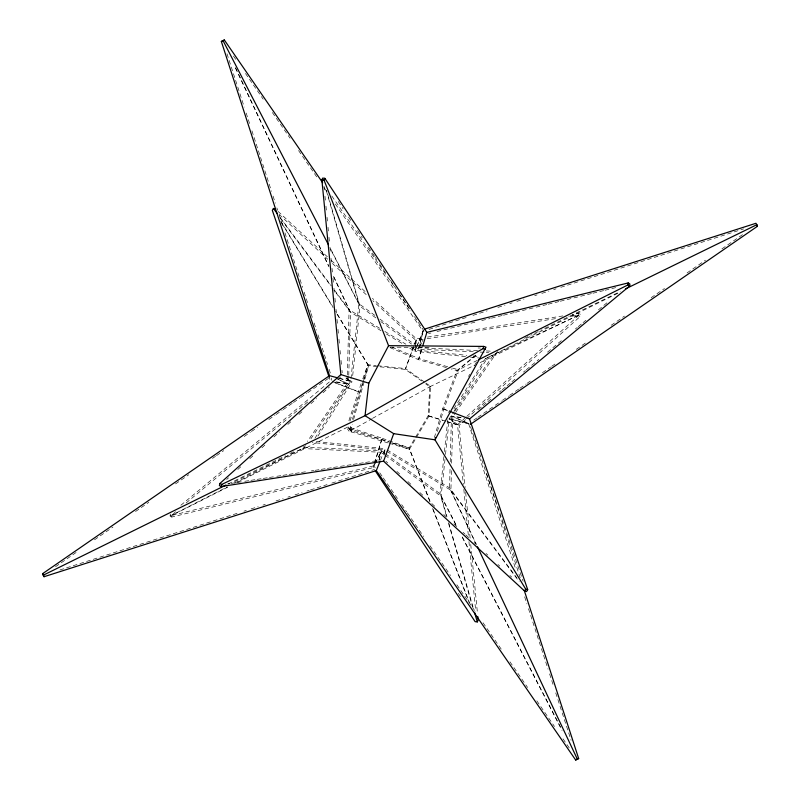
<?xml version="1.0" encoding="UTF-8"?>
<svg xmlns="http://www.w3.org/2000/svg" width="800" height="800" viewBox="0 0 800 800"><rect width="100%" height="100%" fill="white"/><g stroke="black" fill="none" stroke-linecap="round" stroke-linejoin="round"><path stroke-width="0.6" stroke-dasharray="4 3" d="M347.31 376.12L347.11 383.5L307.36 441.41M347.34 374.89L349.09 309.73L333.16 275.83M348.73 376.52L348.53 383.94L310 440.07M348.76 375.28L350.46 312.15L332.98 274.98M450.04 469.28L449.54 487.85L476.03 544.18M450.24 461.86L451.47 416.06L454.27 411.97M451.43 470.6L450.91 490.27L476.4 544.5M451.63 463.22L452.89 416.5L454.98 413.45M430.06 501.43L409.22 447.96L428.18 415.7L429.78 386.76L425.71 383.86M429.83 501.52L409.47 449.28L428.96 416.14L430.6 386.39L425.57 382.83M384.5 453.03L381.52 450.85L373.87 465.8L171.98 515.38L227.73 487.17M384.16 454.99L384.63 450.03L312.28 442.48M384.59 453.51L385.04 448.69L314.63 441.33M415.84 345.01L415.37 349.97L466.88 355.35M415.95 343.77L416.42 338.81L372.44 298.31M171.8 517.07L170.12 516L170.31 514.05L171.99 515.12L171.8 517.07L373.15 467.62L374.84 464.33M175.59 511.72L171.98 515.38M352.7 375.59L360 306.27L326.63 190.45M443.91 456.6L440 493.73L446.53 516.42M444.43 451.64L447.95 418.22M444.99 459.37L441.1 496.32L446.96 516.65M445.51 454.44L449.28 418.73L453.25 412.4M578.65 313.47L578.21 315.58L580.14 316.49L580.59 314.38L578.65 313.47L572.51 314.43M466.79 416.38L578.95 315.19L568.79 316.59M480.12 362.61L578.65 315.05M378.95 460.28L381.02 452.26L302.47 448.52M379.07 460.37L381.52 450.85L305.09 447.22L231.75 483.1M335.34 203.95L423.07 331.31L418.48 349.15L473.95 351.79M477.58 350.53L418.98 347.74L423.41 330.56M388.1 442.93L349.04 431.22L351.13 424.21M352.46 419.46L367.79 364.74L336.81 313.77M391.32 442.64L350.48 430.5L352.24 424.25M353.58 419.47L368.65 365.68L335.7 311.46M434.39 437.55L442.65 408.8L456.93 370.6L476.71 354.28M437.36 431.53L443.82 409.04L458.5 369.79L477.46 354.2M373.15 467.62L374.22 464.09M374.58 462.91L381.71 439.34L346.66 427.62L349.04 431.22M237.63 482.24L348.09 426.88L382.2 438.29L373.87 465.8L375.24 467.88M446.43 367.62L418.42 359.67L422.27 346.93M447.7 366.73L418.93 358.56L422.53 346.66M348.9 420.68L361.15 383.53M349.97 421.06L368.65 365.68L405.34 369.39L421.63 380.97M351.28 432L352.04 429.75L349.79 428.97M350.75 430.6L371.68 418.91M362.81 378.83L367.79 364.74L376.3 365.6M424.57 382.11L405.49 368.55L416.42 338.81L422.56 337.85M405.34 369.39L414.28 345.08M414.7 343.92L415.98 340.45L425.84 338.91M423.25 330.56L415.37 349.97L410.11 346.78M416.76 346.87L414.96 351.32L407.56 346.82M417.21 345.76L423.07 331.31M380.46 460.31L385.04 448.69M375.4 463.23L381.02 452.26L384.02 454.46M418.98 347.74L422.92 340.06M419.57 347.01L418.48 349.15L415.5 346.97M420.12 345.94L421.76 342.74M448.56 412.53L449.77 410.34M468.52 376.47L469.72 374.29M474.56 365.55L476.98 361.18M314.93 438.26L350.72 381.27L358.9 303.68L325.81 188.86M317.92 436.11L352.05 381.78L346.3 377.88M453.86 408.82L485.37 358.67L619.38 292.54M453.92 411.34L487.72 357.53M454.97 410.95L494.21 353.81M455.68 412.44L497.53 351.48M226.68 479.48L228.53 477.81M237.8 469.48L241.5 466.14M249.84 458.64L253.54 455.31M261.88 447.81L266.51 443.64M273.92 436.97L279.48 431.97M287.82 424.47L291.52 421.13M298.93 414.46L302.64 411.13M310.98 403.63L316.54 398.63M323.02 392.79L329.5 386.96M337.84 379.46L340.62 376.95M465.86 417.21L457.53 424.71L463.36 484.43M465.58 419.58L459.12 425.4L465.17 487.43M466.51 418.75L580.14 316.49M180.86 505.28L330.45 381.03L329.25 377.5M186.17 502.93L308.28 401.51M478.25 409.67L482.1 406.48M483.06 405.68L486.91 402.48M487.87 401.69L491.72 398.49M499.41 392.1L501.33 390.51M502.29 389.71L506.14 386.51M507.1 385.71L510.95 382.52M511.91 381.72L515.75 378.53M523.45 372.14L525.37 370.54M526.33 369.74L538.83 359.36M547.48 352.17L562.87 339.39M575.37 329.01L577.29 327.41M578.25 326.62L582.1 323.42M583.06 322.62L585.95 320.23M598.44 309.84L609.02 301.06M55.52 566.71L78.08 551.14M94.49 539.82L112.95 527.08M135.51 511.51L148.84 502.31M175.51 483.91L188.84 474.71M212.43 458.43L215.5 456.31M216.53 455.6L223.71 450.65M244.22 436.5L250.37 432.25M251.4 431.54L257.55 427.3M268.83 419.51L274.98 415.27M276.01 414.56L282.16 410.31M283.19 409.6L292.42 403.24M293.44 402.53L299.6 398.28M300.62 397.57L306.78 393.33M307.8 392.62L324.21 381.3M325.24 380.59L329.34 377.76M473.74 420.12L476.82 418M477.84 417.29L494.25 405.97M495.28 405.26L501.43 401.01M502.45 400.3L508.61 396.06M509.63 395.35L518.86 388.98M519.89 388.27L526.04 384.03M527.07 383.32L531.17 380.49M542.45 372.7L550.65 367.04M551.68 366.33L555.78 363.5M576.29 349.35L585.52 342.98M611.16 325.29L624.49 316.09M651.16 297.69L664.49 288.49M687.05 272.92L705.51 260.18M721.92 248.86L744.48 233.29M372.47 418.38L430.6 386.39M170.12 516L227.29 486.88M234.63 483.11L305.09 447.22M477.45 360.3L456.93 370.6L451.1 368.94M228.29 483.92L285.4 455.74M289.88 453.53L295.48 450.76M303.47 446.85L305.7 445.74M524.47 338.31L531.84 334.73M534.57 333.37L541.91 329.8M544.68 328.43L620.26 291.5M429.78 386.76L474.53 365.29M485.37 358.67L580.59 314.38M429.01 329.41L468.2 316.89M472.95 315.38L487.2 310.82M497.88 307.41L505.01 305.13M509.76 303.62L512.13 302.86M516.88 301.34L524.01 299.07M534.69 295.65L537.07 294.89M541.82 293.38L548.94 291.1M553.69 289.58L556.07 288.82M560.82 287.31L743.68 228.89M59.88 569.97L239.18 512.69M243.93 511.18L246.31 510.42M251.06 508.9L258.18 506.63M262.93 505.11L265.31 504.35M275.99 500.94L283.12 498.66M287.87 497.14L290.24 496.38M294.99 494.87L302.12 492.59M306.87 491.07L309.24 490.31M310.43 489.94L327.05 484.62M331.8 483.11L374.55 469.45M428.55 333.6L430.96 333.01M437.01 331.52L475.69 322.02M481.74 320.54L490.2 318.46M491.41 318.16L502.29 315.49M503.5 315.2L514.38 312.52M515.59 312.23L534.93 307.48M536.14 307.18L547.02 304.51M548.23 304.21L559.11 301.54M560.32 301.24L591.75 293.52M592.96 293.23L603.84 290.55M605.05 290.26L618.35 286.99M427.48 337.08L563.9 315.77M427.07 338.72L556.46 318.51M227.52 483.99L229.98 483.61M231.21 483.41L236.14 482.64M237.37 482.45L243.54 481.49M244.77 481.3L249.7 480.53M250.93 480.33L255.86 479.56M257.09 479.37L262.02 478.6M263.25 478.41L268.18 477.64M269.42 477.45L275.58 476.49M276.81 476.29L281.74 475.52M282.97 475.33L287.9 474.56M289.13 474.37L294.06 473.6M295.29 473.41L300.22 472.64M301.46 472.44L306.39 471.67M311.31 470.9L313.78 470.52M315.01 470.33L319.94 469.56M321.17 469.36L326.1 468.59M327.33 468.4L332.26 467.63M333.5 467.44L345.82 465.51M347.05 465.32L351.98 464.55M353.21 464.36L358.14 463.59M359.38 463.4L364.31 462.63M365.54 462.44L377.86 460.51M390.1 347.14L429.74 347.53M478.05 348L480.52 348.03M486.31 350.95L491.29 351.19M480.11 352.08L485.04 352.32M486.28 352.37L488.74 352.49M377.52 365.72L405.49 368.55M473.01 355.99L479.14 356.63M465.6 356.6L414.96 351.32L415.98 340.45L372.8 300.69M470.54 357.12L479.19 358.02M336.4 381.91L347.11 383.5L338.3 379.6M335.8 382.06L348.53 383.94L337.82 379.19M460.73 417.43L451.47 416.06L468.61 423.66L515.82 569.55M461.22 417.73L452.89 416.5L469.4 423.82M338.93 378.17L350.72 381.27L345.8 377.94M339.42 378.46L352.05 381.78M449.1 418.53L468.61 423.66M469.32 424L449.28 418.73L459.12 425.4L447.52 421.83M452.5 368.09L458.5 369.79M392.52 443L409.22 447.96L382.2 438.29M389.28 443.28L409.47 449.28L389.81 442.24M428.18 415.7L445.79 421.11M446.96 421.47L457.53 424.71L448.91 418.87M428.96 416.14L442.88 420.41M381.71 439.34L388.65 441.83M443.82 409.04L449.41 411.2M442.65 408.8L449.47 411.43M332.32 381.54L359.36 391.97M335.08 382.82L358.24 391.75M391.94 347.11L418.93 358.56M390 347.61L418.42 359.67M379.6 328.25L349.09 309.73L334.26 289.87M384.86 331.45L405.9 344.22M381.12 330.77L350.46 312.15L334.01 290.14M386.41 333.98L403.33 344.25M387.16 449.97L449.54 487.85L516.83 577.88M386.73 451.31L450.91 490.27L519.16 581.6M374.92 315.43L358.9 303.68L330.23 248.19M379.93 319.11L413.98 344.07M375.86 317.9L360 306.27L330.28 248.72M380.81 321.53L411.54 344.06M385.49 453.76L440 493.73L456.58 525.83M385.02 455.19L441.1 496.32L456.58 526.29M278.07 211.41L327.55 256.97M331.21 260.35L366.03 292.41M279.09 214.41L327.78 259.24M332.38 263.47L367.29 295.62M385.86 461.24L387.7 462.93M396.88 471.39L399.64 473.93M407.91 481.54L411.58 484.93M419.85 492.54L423.53 495.92M431.79 503.54L435.47 506.92M443.74 514.53L446.49 517.07M453.84 523.84L457.52 527.22M463.03 532.3L464.87 533.99M465.79 534.84L469.46 538.22M474.05 542.45L475.89 544.14M486 553.45L487.83 555.14M497.94 564.45L499.78 566.14M509.88 575.44L511.72 577.13M280.1 217.41L331.29 285.9M280.93 219.12L331.02 286.14M331.81 196L394.02 286.31M398.97 293.49L410.98 310.94M233.46 56.04L237 61.18M245.49 73.51L263.18 99.18M272.37 112.54L290.06 138.21M298.55 150.54L316.95 177.24M324.02 187.51L326.85 191.62M379.76 472.8L382.59 476.91M383.29 477.94L394.61 494.37M395.32 495.4L397.44 498.48M401.69 504.64L406.64 511.83M407.35 512.86L423.62 536.48M429.99 545.73L450.51 575.51M456.87 584.76L474.56 610.43M483.05 622.76L501.45 649.46M509.94 661.79L527.63 687.47M536.82 700.82L554.51 726.5M563 738.82L570.78 750.12M338.28 201.52L343.09 208.77M348.58 217.06L351.32 221.21M357.5 230.54L362.3 237.8M368.48 247.12L374.66 256.45M375.34 257.49L376.72 259.56M379.46 263.71L386.32 274.08M390.44 280.29L398.68 292.73M399.36 293.77L409.66 309.32M414.46 316.57L424.07 331.09M458.28 593.3L461.03 597.45M348.09 426.88L350.48 430.5M280.79 221.1L333.12 307.21M281.96 223.51L332.94 307.4M462.29 536.89L561.19 728.37M462.31 537.39L562.07 730.52M235.51 67.69L238.16 73.32M238.69 74.45L328.74 265.96M235.41 67.96L328.91 266.8M433.23 509.56L469.46 602.55M432.55 508.48L468.74 601.35M470.49 426.72L523.15 581.33M331.12 378L331.92 380.36M486.61 474.09L520.36 578.38M524.65 596.83L526.95 603.94M528.49 608.69L548.06 669.18M549.6 673.92L553.82 686.97M555.74 692.9L571.09 740.34M226.99 53.72L244.26 107.1M246.18 113.03L250.4 126.08M251.94 130.82L271.51 191.31M273.05 196.06L275.35 203.17M276.89 207.92L277.65 210.29M279.19 215.03L283.41 228.08M284.95 232.83L302.6 287.39M304.14 292.13L308.36 305.18M309.89 309.92L310.66 312.29M311.05 313.48L312.58 318.22M314.12 322.97L316.42 330.09M317.95 334.83L327.55 364.48M329.09 369.23L330.62 373.97M448.68 522.63L473.15 607.55M448.6 523.58L472.68 607.16M465.66 492.39L470.26 539.54M470.74 544.5L477.53 613.98M463.84 489.4L468.46 536.67M468.94 541.65L475.74 611.32M324.01 186.2L324.38 189.93M324.98 196.15L325.47 201.13M325.96 206.1L326.44 211.08M327.05 217.3L327.41 221.03M328.02 227.25L328.38 230.98M328.99 237.2L329.48 242.18M329.96 247.15L330.45 252.13M331.06 258.35L331.42 262.08M332.03 268.3L332.39 272.03M333 278.25L333.49 283.23M333.97 288.21L334.46 293.18M334.94 298.16L335.43 303.13M336.04 309.35L336.4 313.09M337.01 319.31L337.49 324.28M337.98 329.26L338.47 334.23M338.95 339.21L339.44 344.19M340.04 350.41L340.41 354.14M341.02 360.36L341.5 365.34M341.99 370.31L342.23 372.8"/><path stroke-width="1.2" d="M478.57 359.74L628.01 284.89L628.2 282.93L426.85 332.38L422.89 345.47M450.53 411.63L469.55 418.97L629.69 285.96L629.88 284L628.2 282.93M219.86 483.51L340.88 374.6L321.87 179.82L322.71 178.09L324.87 178.34L324.02 180.07L388.56 345.68L368.81 383.18L365.04 415.7L221.79 484.42L219.86 483.51L219.41 485.62L221.35 486.53L383.58 461.19L524.68 591.12L526.58 591.53L527.68 589.64L469.55 418.97M221.35 486.53L221.79 484.42M435.66 437.44L434.98 439.81L525.78 589.23L527.68 589.64M483 348.66L483.75 346.41L486 347.18L434.98 439.81L393.7 433.66L365.04 415.7L483 348.66L485.24 349.43M383.58 461.19L393.7 433.66M337.75 377.86L329.5 375.69L42.58 573.69L43.14 575.31L44.07 576.71L376.29 470.59L380 461.45M375.22 470.74L475.13 621.66L477.29 621.91L478.13 620.18L477.77 616.46M275.32 208.88L273.42 208.47L272.32 210.36L329.25 377.5M524.68 591.12L525.78 589.23M470.5 424.31L757.42 226.31L756.86 224.69L755.93 223.29L424.9 329.04M329.5 375.69L221.35 41.48L224.35 40L322.61 182.66M376.29 470.59L575.65 760L578.65 758.53L524.19 590.23M578.65 758.53L575.65 760M42.58 573.69L43.5 575.09L226.05 485.02M625.51 288.91L756.86 224.69M221.35 41.48L222.66 40.85M224.35 40L223.03 40.63L328.51 244.86M388.56 345.68L483.75 346.41M321.87 179.82L324.02 180.07M340.88 374.6L368.81 383.18M628.01 284.89L629.69 285.96M273.42 208.47L277.13 213.43M756.5 224.91L757.42 226.31M324.87 178.34L426.85 332.38M477.47 546.76L577.34 759.15M43.5 575.09L44.07 576.71M474.53 612.34L477.29 621.91"/></g></svg>
